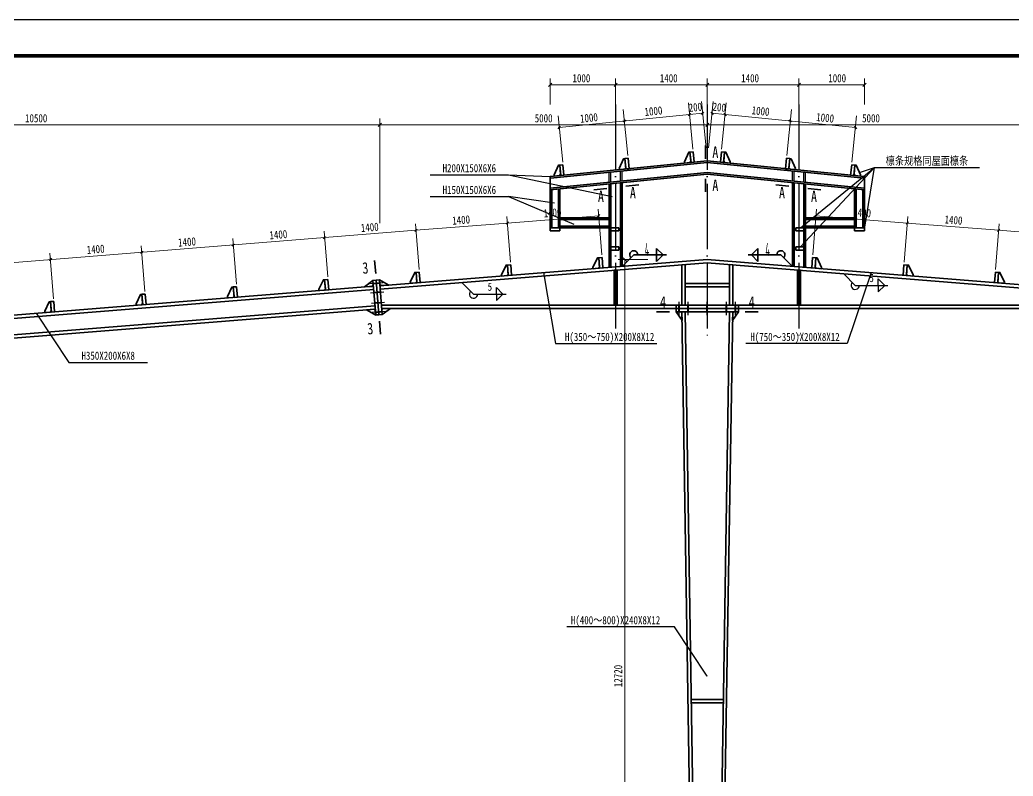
# Model space of a CAD drawing. Extents: x 32461 to 402082, y -617694 to 182569.
# Drawn here: x 103668 to 134007, y -543253 to -520153 of the extents above; entities that cross this region are included whole.
import ezdxf
from ezdxf.enums import TextEntityAlignment as Align

# ---------------------------------------------------------------- set-up
doc = ezdxf.new("R2010")
doc.units = 0
doc.header["$LTSCALE"] = 1000
doc.header["$MEASUREMENT"] = 0
doc.linetypes.add('DOTE', pattern=[2.42, 2, -0.2, 0.02, -0.2])
doc.layers.get('0').update_dxf_attribs({"linetype": 'CONTINUOUS'})
doc.layers.add('DOTE', color=252, linetype='CONTINUOUS')
doc.layers.add('PUB_TITLE', color=4, linetype='CONTINUOUS')
for name, color, linetype, lineweight in [('字符串标注', 9, 'CONTINUOUS', 25), ('尺寸标注', 2, 'CONTINUOUS', 35), ('层10', 7, 'CONTINUOUS', 35), ('层114', 2, 'CONTINUOUS', 25), ('层14', 2, 'CONTINUOUS', 35), ('柱子', 3, 'CONTINUOUS', 35), ('焊缝标注', 9, 'CONTINUOUS', 25)]:
    doc.layers.add(name, color=color, linetype=linetype, lineweight=lineweight)
doc.styles.get("Standard").update_dxf_attribs({"font": 'atssdeng.shx', "bigfont": 'atssdchn.shx'})
doc.styles.add('宋体', font='')
doc.styles.get('宋体').set_extended_font_data('SimSun')

# ---------------------------------------------------------------- blocks, each defined once
blk = doc.blocks.new('BuiltIn_22')
at = {"layer": '层14'}
for p, q in [((73.53, 547.31, 2), (76.08, 549.32, 2)), ((76.08, 549.32, 2), (76.19, 547.92, 2)), ((75.83, 547.49, 2), (73.53, 547.31, 2)), ((76.19, 547.92, 2), (75.83, 547.49, 2))]:
    blk.add_line(p, q, dxfattribs=at)
blk = doc.blocks.new('BuiltIn_23')
at = {"layer": '层14'}
for p, q in [((74.09, 540.33, 2), (76.38, 540.51, 2)), ((76.93, 538.75, 2), (74.09, 540.33, 2)), ((76.38, 540.51, 2), (76.81, 540.15, 2)), ((76.81, 540.15, 2), (76.93, 538.75, 2))]:
    blk.add_line(p, q, dxfattribs=at)
blk = doc.blocks.new('BuiltIn_24')
at = {"layer": '层14'}
for p, q in [((78.19, 548.08, 2), (78.07, 549.48, 2)), ((78.07, 549.48, 2), (80.91, 547.9, 2)), ((78.62, 547.72, 2), (78.19, 548.08, 2)), ((80.91, 547.9, 2), (78.62, 547.72, 2))]:
    blk.add_line(p, q, dxfattribs=at)
blk = doc.blocks.new('BuiltIn_25')
at = {"layer": '层14'}
for p, q in [((78.81, 540.31, 2), (79.18, 540.71, 2)), ((78.92, 538.91, 2), (78.81, 540.31, 2)), ((81.48, 540.71, 2), (78.92, 538.91, 2)), ((79.18, 540.71, 2), (81.48, 540.71, 2))]:
    blk.add_line(p, q, dxfattribs=at)
blk = doc.blocks.new('BuiltIn_30')
at = {"layer": '层14'}
for p, q in [((170.47, 554.06, 2), (171.47, 554.14, 2)), ((170.47, 541.73, 2), (170.47, 554.06, 2)), ((171.47, 554.14, 2), (171.47, 541.73, 2)), ((171.47, 541.73, 2), (170.47, 541.73, 2))]:
    blk.add_line(p, q, dxfattribs=at)
blk = doc.blocks.new('BuiltIn_31')
at = {"layer": '层14'}
for p, q in [((184.97, 541.73, 2), (184.97, 554.14, 2)), ((184.97, 554.14, 2), (185.97, 554.06, 2)), ((185.97, 554.06, 2), (185.97, 541.73, 2)), ((185.97, 541.73, 2), (184.97, 541.73, 2))]:
    blk.add_line(p, q, dxfattribs=at)
blk = doc.blocks.new('BuiltIn_32')
at = {"layer": '层14'}
for p, q in [((170.51, 537.03, 2), (168.67, 539.73, 2)), ((168.67, 539.73, 2), (170.07, 539.73, 2)), ((170.07, 539.73, 2), (170.48, 539.33, 2)), ((170.48, 539.33, 2), (170.51, 537.03, 2))]:
    blk.add_line(p, q, dxfattribs=at)
blk = doc.blocks.new('BuiltIn_33')
at = {"layer": '层14'}
for p, q in [((187.77, 539.73, 2), (185.92, 537.03, 2)), ((185.92, 537.03, 2), (185.96, 539.33, 2)), ((185.96, 539.33, 2), (186.37, 539.73, 2)), ((186.37, 539.73, 2), (187.77, 539.73, 2))]:
    blk.add_line(p, q, dxfattribs=at)
blk = doc.blocks.new('BuiltIn_57')
at = {"layer": '层114', "color": 2, "linetype": 'Continuous', "lineweight": 25}
blk.add_line((75.16, 548.34, 2), (79.14, 548.66, 2), dxfattribs=at)
at = {"layer": '层114', "color": 1, "linetype": 'Continuous', "lineweight": 40}
blk.add_line((76.15, 548.42, 2), (78.15, 548.58, 2), dxfattribs=at)
blk = doc.blocks.new('BuiltIn_58')
at = {"layer": '层114', "color": 2, "linetype": 'Continuous', "lineweight": 25}
blk.add_line((75.38, 545.55, 2), (79.37, 545.87, 2), dxfattribs=at)
at = {"layer": '层114', "color": 1, "linetype": 'Continuous', "lineweight": 40}
blk.add_line((76.38, 545.63, 2), (78.37, 545.79, 2), dxfattribs=at)
blk = doc.blocks.new('BuiltIn_59')
at = {"layer": '层114', "color": 2, "linetype": 'Continuous', "lineweight": 25}
blk.add_line((75.86, 539.57, 2), (79.85, 539.89, 2), dxfattribs=at)
at = {"layer": '层114', "color": 1, "linetype": 'Continuous', "lineweight": 40}
blk.add_line((76.85, 539.65, 2), (78.85, 539.81, 2), dxfattribs=at)
blk = doc.blocks.new('BuiltIn_60')
at = {"layer": '层114', "color": 2, "linetype": 'Continuous', "lineweight": 25}
blk.add_line((75.63, 542.36, 2), (79.62, 542.68, 2), dxfattribs=at)
at = {"layer": '层114', "color": 1, "linetype": 'Continuous', "lineweight": 40}
blk.add_line((76.63, 542.44, 2), (78.62, 542.6, 2), dxfattribs=at)
blk = doc.blocks.new('BuiltIn_65')
at = {"layer": '层114', "color": 2, "linetype": 'Continuous', "lineweight": 25}
blk.add_line((169.57, 538.73, 2), (169.57, 542.73, 2), dxfattribs=at)
at = {"layer": '层114', "color": 1, "linetype": 'Continuous', "lineweight": 40}
blk.add_line((169.57, 539.73, 2), (169.57, 541.73, 2), dxfattribs=at)
blk = doc.blocks.new('BuiltIn_66')
at = {"layer": '层114', "color": 2, "linetype": 'Continuous', "lineweight": 25}
blk.add_line((172.37, 538.73, 2), (172.37, 542.73, 2), dxfattribs=at)
at = {"layer": '层114', "color": 1, "linetype": 'Continuous', "lineweight": 40}
blk.add_line((172.37, 539.73, 2), (172.37, 541.73, 2), dxfattribs=at)
blk = doc.blocks.new('BuiltIn_67')
at = {"layer": '层114', "color": 2, "linetype": 'Continuous', "lineweight": 25}
blk.add_line((186.87, 538.73, 2), (186.87, 542.73, 2), dxfattribs=at)
at = {"layer": '层114', "color": 1, "linetype": 'Continuous', "lineweight": 40}
blk.add_line((186.87, 539.73, 2), (186.87, 541.73, 2), dxfattribs=at)
blk = doc.blocks.new('BuiltIn_68')
at = {"layer": '层114', "color": 2, "linetype": 'Continuous', "lineweight": 25}
blk.add_line((184.07, 538.73, 2), (184.07, 542.73, 2), dxfattribs=at)
at = {"layer": '层114', "color": 1, "linetype": 'Continuous', "lineweight": 40}
blk.add_line((184.07, 539.73, 2), (184.07, 541.73, 2), dxfattribs=at)
blk = doc.blocks.new('BuiltIn_69')
at = {"layer": '层114', "color": 2, "linetype": 'Continuous', "lineweight": 25}
blk.add_line((178.21, 538.73, 2), (178.21, 542.73, 2), dxfattribs=at)
at = {"layer": '层114', "color": 1, "linetype": 'Continuous', "lineweight": 40}
blk.add_line((178.21, 539.73, 2), (178.21, 541.73, 2), dxfattribs=at)

msp = doc.modelspace()

# ---------------------------------------------------------------- hatches: boundary and pattern name
at = {"layer": '焊缝标注'}
for points in [[(117172.2, -528174.6), (117232, -528256.1), (117253.3, -528235), (117172.2, -528174.6)], [(128831.4, -527908.3), (128891.3, -527989.8), (128912.6, -527968.7), (128831.4, -527908.3)]]:
    msp.add_hatch(color=256, dxfattribs=at).paths.add_polyline_path(points)

# ---------------------------------------------------------------- linework, layer by layer
for p, q in [((121666.2, -525111.7, -988), (121666.2, -524810.2, -988)), ((121716.2, -525106.7, -988), (121716.2, -524805.2, -988)), ((122016.2, -525076.7, -988), (122016.2, -524775.2, -988)), ((122066.2, -525071.7, -988), (122066.2, -524770.2, -988)), ((127266.2, -525071.7, -988), (127266.2, -524770.2, -988)), ((127316.2, -525076.7, -988), (127316.2, -524775.2, -988)), ((127616.2, -525106.7, -988), (127616.2, -524805.2, -988)), ((127666.2, -525111.7, -988), (127666.2, -524810.2, -988)), ((124178.3, -540914.8, -988), (125154.1, -540914.8, -988))]:
    msp.add_line(p, q)
at = {"layer": 'DOTE', "color": 251, "linetype": 'DOTE'}
for p, q in [((121866.2, -522738.5, -988), (121866.2, -529835.3, -988)), ((124666.2, -522738.5, -988), (124666.2, -529835.3, -988)), ((127466.2, -522738.5, -988), (127466.2, -529835.3, -988))]:
    msp.add_line(p, q, dxfattribs=at)
at = {"layer": 'PUB_TITLE'}
msp.add_lwpolyline([(74273.1, -566353.2), (188783.1, -566353.2), (188783.1, -520153.2), (74273.1, -520153.2)], close=True, dxfattribs=at)
at = {"layer": 'PUB_TITLE', "const_width": 110}
msp.add_lwpolyline([(77023.1, -565253.2), (187683.1, -565253.2), (187683.1, -521253.2), (77023.1, -521253.2)], close=True, dxfattribs=at)
at = {"layer": '字符串标注'}
for p, q in [((129768.9, -524663.8, -988), (132979.6, -524663.8, -988)), ((116196.7, -524887, -988), (118596.7, -524887, -988)), ((116196.7, -525552.2, -988), (118596.7, -525552.2, -988)), ((118596.7, -525552.2, -988), (120587.9, -526393.6)), ((120000.5, -525752.4), (118596.7, -525552.2, -988)), ((119666.2, -527874.8, -988), (120026, -530042.3, -988)), ((129666.2, -527874.8, -988), (128939.3, -530042.3, -988)), ((104166.2, -529114.8, -988), (105166.2, -530614.8, -988)), ((120026, -530042.3, -988), (123120.9, -530042.3, -988)), ((128939.3, -530042.3, -988), (125842, -530042.3, -988)), ((105166.2, -530614.8, -988), (107566.2, -530614.8, -988)), ((123666.2, -538694.8, -988), (120372.1, -538694.8, -988)), ((124666.2, -540194.8, -988), (123666.2, -538694.8, -988))]:
    msp.add_line(p, q, dxfattribs=at)
for points, elevation in [([(127516.2, -527087.5), (129768.9, -524663.8)], -988), ([(129312.5, -524811), (129768.9, -524663.8)], -1188), ([(129466.2, -526550.6), (129768.9, -524663.8)], -988), ([(118596.7, -524887), (121762.4, -525550)], -988), ([(118596.7, -524887), (119866.2, -524940)], -988)]:
    msp.add_lwpolyline(points, dxfattribs=dict(at, elevation=elevation))
msp.add_lwpolyline([(127516.2, -526500.6), (129768.9, -524663.8)], dxfattribs=at)
at = {"layer": '字符串标注', "linetype": 'Continuous', "const_width": 10}
for points in [[(129317.5, -524811, 1), (129307.5, -524811, 1)], [(119871.2, -524940, 1), (119861.2, -524940, 1)], [(121767.4, -525550, 1), (121757.4, -525550, 1)], [(127521.2, -526500.6, 1), (127511.2, -526500.6, 1)], [(129471.2, -526550.6, 1), (129461.2, -526550.6, 1)], [(127521.2, -527087.5, 1), (127511.2, -527087.5, 1)], [(119671.2, -527874.8, 1), (119661.2, -527874.8, 1)], [(129671.2, -527874.8, 1), (129661.2, -527874.8, 1)], [(104171.2, -529114.8, 1), (104161.2, -529114.8, 1)], [(124671.2, -540194.8, 1), (124661.2, -540194.8, 1)]]:
    msp.add_lwpolyline(points, format="xyb", close=True, dxfattribs=at)
at = {"layer": '尺寸标注', "lineweight": 35}
for p, q in [((119816.2, -522189.6, -988), (119916.2, -522089.6, -988)), ((119816.2, -522189.6, -988), (119916.2, -522089.6, -988)), ((121816.2, -522189.6, -988), (121916.2, -522089.6, -988)), ((121816.2, -522189.6, -988), (121916.2, -522089.6, -988)), ((124616.2, -522189.6, -988), (124716.2, -522089.6, -988)), ((124616.2, -522189.6, -988), (124716.2, -522089.6, -988)), ((127416.2, -522189.6, -988), (127516.2, -522089.6, -988)), ((127416.2, -522189.6, -988), (127516.2, -522089.6, -988)), ((129416.2, -522189.6, -988), (129516.2, -522089.6, -988)), ((129416.2, -522189.6, -988), (129516.2, -522089.6, -988)), ((114616.2, -523412.5, -988), (114716.2, -523312.5, -988)), ((124616.2, -523412.5, -988), (124716.2, -523312.5, -988)), ((122096.2, -527424.8, -988), (122196.2, -527524.8, -988))]:
    msp.add_line(p, q, dxfattribs=at)
at = {"layer": '尺寸标注', "lineweight": 9}
for p, q in [((119866.2, -522738.5, -988), (119866.2, -521939.6, -988)), ((119866.2, -522139.6, -988), (129466.2, -522139.6, -988)), ((121866.2, -522738.5, -988), (121866.2, -521939.6, -988)), ((124666.2, -522738.5, -988), (124666.2, -521939.6, -988)), ((127466.2, -522738.5, -988), (127466.2, -521939.6, -988)), ((129466.2, -522738.5, -988), (129466.2, -521939.6, -988)), ((114666.2, -526361.7, -988), (114666.2, -523162.5, -988)), ((124666.2, -523892.9, -988), (124666.2, -523162.5, -988)), ((93666.2, -523362.5, -988), (114666.2, -523362.5, -988)), ((114666.2, -523362.5, -988), (124666.2, -523362.5, -988)), ((124666.2, -523362.5, -988), (134666.2, -523362.5, -988)), ((122846.2, -527474.8, -988), (121946.2, -527474.8, -988)), ((122146.2, -552914.8, -988), (122146.2, -527474.8, -988))]:
    msp.add_line(p, q, dxfattribs=at)
at = {"layer": '尺寸标注', "color": 9, "lineweight": 9}
for p, q in [((124228.4, -524101.6, -988), (124086.9, -522687.9, -988)), ((124228.4, -524101.6, -988), (124086.9, -522687.9, -988)), ((124626.4, -524061.8, -988), (124484.9, -522648.1, -988)), ((124706, -524061.8, -988), (124847.4, -522648.1, -988)), ((125104, -524101.6, -988), (125245.4, -522687.9, -988)), ((125104, -524101.6, -988), (125245.4, -522687.9, -988)), ((120142.5, -523443.1, -988), (124122.6, -523045, -988)), ((122238.3, -524300.7, -988), (122096.9, -522887, -988)), ((124122.6, -523045, -988), (124520.7, -523005.1, -988)), ((125209.7, -523045, -988), (124811.7, -523005.1, -988)), ((129189.9, -523443.1, -988), (125209.7, -523045, -988)), ((127094.1, -524300.7, -988), (127235.5, -522887, -988)), ((120248.2, -524499.8, -988), (120106.8, -523086.1, -988)), ((129084.2, -524499.8, -988), (129225.6, -523086.1, -988)), ((121444.5, -527331.3, -988), (121332.8, -525935.7, -988)), ((121444.5, -527331.3, -988), (121332.8, -525935.7, -988)), ((127887.9, -527331.3, -988), (127999.5, -525935.7, -988)), ((127887.9, -527331.3, -988), (127999.5, -525935.7, -988)), ((115862.3, -527777.8, -988), (115750.7, -526382.3, -988)), ((115862.3, -527777.8, -988), (115750.7, -526382.3, -988)), ((115766.6, -526581.7, -988), (118557.7, -526358.4, -988)), ((118653.4, -527554.6, -988), (118541.8, -526159, -988)), ((118653.4, -527554.6, -988), (118541.8, -526159, -988)), ((118557.7, -526358.4, -988), (121348.8, -526135.1, -988)), ((127983.6, -526135.1, -988), (130774.7, -526358.4, -988)), ((130679, -527554.5, -988), (130790.6, -526159, -988)), ((130679, -527554.5, -988), (130790.6, -526159, -988)), ((130774.7, -526358.4, -988), (133565.8, -526581.7, -988)), ((133470.1, -527777.8, -988), (133581.7, -526382.3, -988)), ((133470.1, -527777.8, -988), (133581.7, -526382.3, -988)), ((101811.2, -527698.1, -988), (115766.6, -526581.7, -988)), ((113071.2, -528001.1, -988), (112959.6, -526605.6, -988)), ((113071.2, -528001.1, -988), (112959.6, -526605.6, -988)), ((133565.8, -526581.7, -988), (136356.8, -526804.9, -988)), ((110280.1, -528224.4, -988), (110168.5, -526828.9, -988)), ((110280.1, -528224.4, -988), (110168.5, -526828.9, -988)), ((104698, -528671, -988), (104586.3, -527275.5, -988)), ((104698, -528671, -988), (104586.3, -527275.5, -988)), ((107489.1, -528447.7, -988), (107377.4, -527052.2, -988)), ((107489.1, -528447.7, -988), (107377.4, -527052.2, -988))]:
    msp.add_line(p, q, dxfattribs=at)
at = {"layer": '尺寸标注', "color": 9}
for p, q in [((124154.3, -523006.3, -988), (124091, -523083.7, -988)), ((124154.3, -523006.3, -988), (124091, -523083.7, -988)), ((124552.3, -522966.4, -988), (124489, -523043.8, -988)), ((124780.1, -522966.4, -988), (124843.4, -523043.8, -988)), ((125178.1, -523006.3, -988), (125241.4, -523083.7, -988)), ((125178.1, -523006.3, -988), (125241.4, -523083.7, -988)), ((122164.2, -523205.4, -988), (122100.9, -523282.8, -988)), ((122164.2, -523205.4, -988), (122100.9, -523282.8, -988)), ((127168.1, -523205.4, -988), (127231.5, -523282.8, -988)), ((127168.1, -523205.4, -988), (127231.5, -523282.8, -988)), ((120174.2, -523404.4, -988), (120110.8, -523481.8, -988)), ((120174.2, -523404.4, -988), (120110.8, -523481.8, -988)), ((129158.2, -523404.4, -988), (129221.5, -523481.8, -988)), ((129158.2, -523404.4, -988), (129221.5, -523481.8, -988)), ((118590.1, -526320.3, -988), (118525.3, -526396.4, -988)), ((118590.1, -526320.3, -988), (118525.3, -526396.4, -988)), ((121381.2, -526097, -988), (121316.4, -526173.1, -988)), ((121381.2, -526097, -988), (121316.4, -526173.1, -988)), ((128021.6, -526102.7, -988), (127945.5, -526167.5, -988)), ((128021.6, -526102.7, -988), (127945.5, -526167.5, -988)), ((130812.7, -526325.9, -988), (130736.6, -526390.8, -988)), ((130812.7, -526325.9, -988), (130736.6, -526390.8, -988)), ((115799, -526543.6, -988), (115734.2, -526619.7, -988)), ((115799, -526543.6, -988), (115734.2, -526619.7, -988)), ((133603.8, -526549.2, -988), (133527.7, -526614.1, -988)), ((133603.8, -526549.2, -988), (133527.7, -526614.1, -988)), ((110216.9, -526990.2, -988), (110152, -527066.3, -988)), ((110216.9, -526990.2, -988), (110152, -527066.3, -988)), ((113008, -526766.9, -988), (112943.1, -526843, -988)), ((113008, -526766.9, -988), (112943.1, -526843, -988)), ((107425.8, -527213.5, -988), (107361, -527289.6, -988)), ((107425.8, -527213.5, -988), (107361, -527289.6, -988)), ((104634.7, -527436.7, -988), (104569.9, -527512.9, -988)), ((104634.7, -527436.7, -988), (104569.9, -527512.9, -988))]:
    msp.add_line(p, q, dxfattribs=at)
at = {"layer": '尺寸标注'}
for p, q in [((124136.8, -524191.2, -988), (124236.3, -524181.2, -988)), ((124168.7, -524509.6, -988), (124136.8, -524191.2, -988)), ((124236.3, -524181.2, -988), (124268.2, -524499.6, -988)), ((125096.1, -524181.2, -988), (125064.2, -524499.6, -988)), ((125195.6, -524191.2, -988), (125096.1, -524181.2, -988)), ((125163.7, -524509.6, -988), (125195.6, -524191.2, -988)), ((122146.7, -524390.3, -988), (122246.2, -524380.3, -988)), ((122178.6, -524708.7, -988), (122146.7, -524390.3, -988)), ((122246.2, -524380.3, -988), (122278.1, -524698.7, -988)), ((124268.2, -524499.6, -988), (124168.7, -524509.6, -988)), ((125064.2, -524499.6, -988), (125163.7, -524509.6, -988)), ((127086.1, -524380.3, -988), (127054.3, -524698.7, -988)), ((127185.6, -524390.3, -988), (127086.1, -524380.3, -988)), ((127153.8, -524708.7, -988), (127185.6, -524390.3, -988)), ((120156.7, -524589.4, -988), (120256.2, -524579.4, -988)), ((120188.5, -524907.8, -988), (120156.7, -524589.4, -988)), ((120256.2, -524579.4, -988), (120288, -524897.8, -988)), ((122278.1, -524698.7, -988), (122178.6, -524708.7, -988)), ((127054.3, -524698.7, -988), (127153.8, -524708.7, -988)), ((129076.2, -524579.4, -988), (129044.3, -524897.8, -988)), ((129175.7, -524589.4, -988), (129076.2, -524579.4, -988)), ((129143.8, -524907.8, -988), (129175.7, -524589.4, -988)), ((120288, -524897.8, -988), (120188.5, -524907.8, -988)), ((129044.3, -524897.8, -988), (129143.8, -524907.8, -988)), ((119866.2, -526500.6, -988), (120166.2, -526500.6, -988)), ((119866.2, -526600.6, -988), (119866.2, -526500.6, -988)), ((120166.2, -526600.6, -988), (119866.2, -526600.6, -988)), ((120166.2, -526500.6, -988), (120166.2, -526600.6, -988)), ((121666.2, -526500.6), (121966.2, -526500.6)), ((121666.2, -526600.6), (121666.2, -526500.6)), ((121966.2, -526600.6), (121666.2, -526600.6)), ((121966.2, -526500.6), (121966.2, -526600.6)), ((127666.2, -526500.6), (127366.2, -526500.6)), ((127366.2, -526500.6), (127366.2, -526600.6)), ((127366.2, -526600.6), (127666.2, -526600.6)), ((127666.2, -526600.6), (127666.2, -526500.6)), ((129466.2, -526500.6, -988), (129166.2, -526500.6, -988)), ((129166.2, -526500.6, -988), (129166.2, -526600.6, -988)), ((129166.2, -526600.6, -988), (129466.2, -526600.6, -988)), ((129466.2, -526600.6, -988), (129466.2, -526500.6, -988)), ((121666.2, -527087.5, -988), (121966.2, -527087.5, -988)), ((121666.2, -527187.5, -988), (121666.2, -527087.5, -988)), ((121966.2, -527187.5, -988), (121666.2, -527187.5, -988)), ((121966.2, -527087.5, -988), (121966.2, -527187.5, -988)), ((123118.8, -527131.9, -988), (123318.8, -527331.9, -988)), ((123118.8, -527331.9, -988), (123118.8, -527131.9, -988)), ((126213.6, -527131.9, -988), (126013.6, -527331.9, -988)), ((126213.6, -527331.9, -988), (126213.6, -527131.9, -988)), ((127666.2, -527087.5, -988), (127366.2, -527087.5, -988)), ((127366.2, -527087.5, -988), (127366.2, -527187.5, -988)), ((127366.2, -527187.5, -988), (127666.2, -527187.5, -988)), ((127666.2, -527187.5, -988), (127666.2, -527087.5, -988)), ((121351.2, -527419, -988), (121450.9, -527411, -988)), ((121376.7, -527738, -988), (121351.2, -527419, -988)), ((121450.9, -527411, -988), (121476.4, -527730, -988)), ((122066.2, -527682.8, -988), (122418.8, -527328.3, -988)), ((122418.8, -527331.9, -988), (123418.8, -527331.9, -988)), ((123118.8, -527531.9, -988), (123318.8, -527331.9, -988)), ((123118.8, -527331.9, -988), (123118.8, -527531.9, -988)), ((126913.6, -527331.9, -988), (125913.6, -527331.9, -988)), ((126213.6, -527531.9, -988), (126013.6, -527331.9, -988)), ((126213.6, -527331.9, -988), (126213.6, -527531.9, -988)), ((127266.2, -527682.8, -988), (126913.6, -527328.3, -988)), ((127881.5, -527411, -988), (127856, -527730, -988)), ((127981.2, -527419, -988), (127881.5, -527411, -988)), ((127955.7, -527738, -988), (127981.2, -527419, -988)), ((115769, -527865.6, -988), (115868.7, -527857.6, -988)), ((115794.5, -528184.5, -988), (115769, -527865.6, -988)), ((115868.7, -527857.6, -988), (115894.2, -528176.6, -988)), ((118560.1, -527642.3, -988), (118659.8, -527634.3, -988)), ((118585.6, -527961.3, -988), (118560.1, -527642.3, -988)), ((118659.8, -527634.3, -988), (118685.3, -527953.3, -988)), ((121476.4, -527730, -988), (121376.7, -527738, -988)), ((127856, -527730, -988), (127955.7, -527738, -988)), ((130672.6, -527634.3, -988), (130647.1, -527953.3, -988)), ((130772.3, -527642.3, -988), (130672.6, -527634.3, -988)), ((130746.8, -527961.3, -988), (130772.3, -527642.3, -988)), ((133463.7, -527857.6, -988), (133438.2, -528176.6, -988)), ((133563.4, -527865.6, -988), (133463.7, -527857.6, -988)), ((133537.8, -528184.5, -988), (133563.4, -527865.6, -988)), ((112977.9, -528088.8, -988), (113077.6, -528080.9, -988)), ((113003.4, -528407.8, -988), (112977.9, -528088.8, -988)), ((113077.6, -528080.9, -988), (113103.1, -528399.8, -988)), ((115894.2, -528176.6, -988), (115794.5, -528184.5, -988)), ((118685.3, -527953.3, -988), (118585.6, -527961.3, -988)), ((130647.1, -527953.3, -988), (130746.8, -527961.3, -988)), ((133438.2, -528176.6, -988), (133537.8, -528184.5, -988)), ((110186.8, -528312.1, -988), (110286.5, -528304.2, -988)), ((110212.4, -528631.1, -988), (110186.8, -528312.1, -988)), ((110286.5, -528304.2, -988), (110312, -528623.1, -988)), ((113103.1, -528399.8, -988), (113003.4, -528407.8, -988)), ((104604.7, -528758.7, -988), (104704.4, -528750.7, -988)), ((104630.2, -529077.7, -988), (104604.7, -528758.7, -988)), ((104704.4, -528750.7, -988), (104729.9, -529069.7, -988)), ((107395.8, -528535.4, -988), (107495.4, -528527.4, -988)), ((107421.3, -528854.4, -988), (107395.8, -528535.4, -988)), ((107495.4, -528527.4, -988), (107521, -528846.4, -988)), ((110312, -528623.1, -988), (110212.4, -528631.1, -988)), ((104729.9, -529069.7, -988), (104630.2, -529077.7, -988)), ((107521, -528846.4, -988), (107421.3, -528854.4, -988))]:
    msp.add_line(p, q, dxfattribs=at)
for points in [[(123965.7, -524489.7), (123969.7, -524529.5), (124128.9, -524513.6), (124164.7, -524469.8), (124136.8, -524191.2), (124097, -524195.2)], [(125366.7, -524489.7), (125362.7, -524529.5), (125203.5, -524513.6), (125167.7, -524469.8), (125195.6, -524191.2), (125235.4, -524195.2)], [(121975.6, -524688.8), (121979.6, -524728.6), (122138.8, -524712.7), (122174.6, -524668.9), (122146.7, -524390.3), (122106.9, -524394.3)], [(127356.8, -524688.8), (127352.8, -524728.6), (127193.6, -524712.7), (127157.8, -524668.9), (127185.6, -524390.3), (127225.4, -524394.3)], [(119985.5, -524887.9), (119989.5, -524927.7), (120148.7, -524911.8), (120184.5, -524868), (120156.7, -524589.4), (120116.9, -524593.4)], [(129346.8, -524887.9), (129342.8, -524927.7), (129183.6, -524911.8), (129147.8, -524868), (129175.7, -524589.4), (129215.5, -524593.4)], [(121174.1, -527714), (121177.3, -527753.9), (121336.8, -527741.2), (121373.5, -527698.1), (121351.2, -527419), (121311.3, -527422.2)], [(128158.2, -527714), (128155, -527753.9), (127995.5, -527741.2), (127958.9, -527698.1), (127981.2, -527419), (128021.1, -527422.2)], [(115592, -528160.6), (115595.2, -528200.5), (115754.7, -528187.7), (115791.3, -528144.7), (115769, -527865.6), (115729.1, -527868.7)], [(118383.1, -527937.3), (118386.2, -527977.2), (118545.7, -527964.4), (118582.4, -527921.4), (118560.1, -527642.3), (118520.2, -527645.5)], [(130949.3, -527937.3), (130946.1, -527977.2), (130786.6, -527964.4), (130750, -527921.4), (130772.3, -527642.3), (130812.2, -527645.5)], [(133740.4, -528160.6), (133737.2, -528200.5), (133577.7, -528187.7), (133541, -528144.7), (133563.4, -527865.6), (133603.2, -527868.8)], [(112800.9, -528383.9), (112804.1, -528423.8), (112963.6, -528411), (113000.3, -528368), (112977.9, -528088.8), (112938.1, -528092)], [(110009.8, -528607.2), (110013, -528647.1), (110172.5, -528634.3), (110209.2, -528591.2), (110186.8, -528312.1), (110147, -528315.3)], [(104427.6, -529053.8), (104430.8, -529093.6), (104590.3, -529080.9), (104627, -529037.8), (104604.7, -528758.7), (104564.8, -528761.9)], [(107218.7, -528830.5), (107221.9, -528870.3), (107381.4, -528857.6), (107418.1, -528814.5), (107395.8, -528535.4), (107355.9, -528538.6)]]:
    msp.add_lwpolyline(points, close=True, dxfattribs=at)
for centre, start, end in [((122418.8, -527328.3, -988), 0, 225.15963), ((126913.6, -527328.3, -988), 314.84037, 180)]:
    msp.add_arc(centre, 125, start, end, dxfattribs=at)
for points in [[(122066.2, -527682.8, -988), (122126.1, -527601.3, -988), (122147.3, -527622.5, -988)], [(127266.2, -527682.8, -988), (127206.3, -527601.3, -988), (127185, -527622.5, -988)]]:
    msp.add_solid(points, dxfattribs=at)
at = {"layer": '层10'}
for p, q in [((124610.8, -523994.1, -988), (124610.8, -524394.1, -988)), ((124610.8, -525005.6, -988), (124610.8, -525405.6, -988)), ((121196.3, -525340.8, -988), (121594.8, -525306.4, -988)), ((122173.2, -525229.3, -988), (122571.7, -525194.9, -988)), ((127159.2, -525229.3, -988), (126760.6, -525194.9, -988)), ((128136.1, -525340.8, -988), (127737.6, -525306.4, -988)), ((114504.3, -527505.3, -988), (114536.2, -527904, -988)), ((123111.3, -529070.3, -988), (123511.3, -529070.3, -988)), ((126221.1, -529070.3, -988), (125821.1, -529070.3, -988)), ((114684.5, -529758.1, -988), (114652.6, -529359.3, -988))]:
    msp.add_line(p, q, dxfattribs=at)
at = {"layer": '层14'}
for p, q in [((121816.1, -528870.8, -988), (121816.2, -527803.1, -988)), ((121816.2, -527803.1, -988), (121916.2, -527795.1, -988)), ((121916.2, -527795.1, -988), (121916.1, -528870.8, -988)), ((127516.2, -527803.1, -988), (127416.2, -527795.1, -988)), ((127416.2, -527795.1, -988), (127416.2, -528870.8, -988)), ((127516.2, -528870.8, -988), (127516.2, -527803.1, -988)), ((114452.5, -528111.3, -988), (114552.1, -528103.4, -988)), ((114537, -529168, -988), (114452.5, -528111.3, -988)), ((114552.1, -528103.4, -988), (114651.8, -528095.4, -988)), ((114552.1, -528103.4, -988), (114636.7, -529160, -988)), ((114636.7, -529160, -988), (114552.1, -528103.4, -988)), ((114651.8, -528095.4, -988), (114736.3, -529152, -988)), ((123991.3, -528203.3, -988), (125341.1, -528203.3, -988)), ((125341.1, -528303.3, -988), (123991.3, -528303.3, -988)), ((123991.3, -528303.3, -988), (125341.1, -528303.3, -988)), ((121916.1, -528870.8, -988), (121816.1, -528870.8, -988)), ((123711.3, -528870.3, -988), (125621.1, -528870.3, -988)), ((123711.3, -528970.3, -988), (123711.3, -528870.3, -988)), ((125621.1, -528970.3, -988), (123711.3, -528970.3, -988)), ((123711.3, -528970.3, -988), (125621.1, -528970.3, -988)), ((123711.3, -529070.3, -988), (123711.3, -528970.3, -988)), ((125621.1, -529070.3, -988), (123711.3, -529070.3, -988)), ((125621.1, -528870.3, -988), (125621.1, -528970.3, -988)), ((125621.1, -528970.3, -988), (125621.1, -529070.3, -988)), ((127416.2, -528870.8, -988), (127516.2, -528870.8, -988)), ((114636.7, -529160, -988), (114537, -529168, -988)), ((114736.3, -529152, -988), (114636.7, -529160, -988)), ((125154.1, -540914.8, -988), (124178.3, -540914.8, -988)), ((124179.9, -541014.8, -988), (125152.5, -541014.8, -988))]:
    msp.add_line(p, q, dxfattribs=at)
at = {"layer": '柱子'}
for p, q in [((119866.2, -524940, -988), (124666.2, -524459.8, -988)), ((119871.2, -524989.8, -988), (124666.2, -524510.1, -988)), ((129466.2, -524940, -988), (124666.2, -524459.8, -988)), ((129461.2, -524989.8, -988), (124666.2, -524510.1, -988)), ((119866.2, -525291.8, -988), (124666.2, -524811.6, -988)), ((119866.2, -525342, -988), (124666.2, -524861.8, -988)), ((129466.2, -525291.8, -988), (124666.2, -524811.6, -988)), ((129466.2, -525342, -988), (124666.2, -524861.8, -988)), ((121666.2, -527714.8, -988), (121666.2, -525162, -988)), ((121716.2, -527710.8, -988), (121716.2, -525156.9, -988)), ((122016.2, -527686.8, -988), (122016.2, -525121.9, -988)), ((122066.2, -527682.8, -988), (122066.2, -525121.9, -988)), ((127266.2, -527682.8, -988), (127266.2, -525121.9, -988)), ((127316.2, -527686.8, -988), (127316.2, -525126.9, -988)), ((127616.2, -527710.8, -988), (127616.2, -525156.9, -988)), ((127666.2, -527714.8, -988), (127666.2, -525162, -988)), ((120166.2, -526200.6), (121666.2, -526200.6)), ((120166.2, -526250.6), (121666.2, -526250.6)), ((129166.2, -526200.6), (127666.2, -526200.6)), ((129166.2, -526250.6), (127666.2, -526250.6)), ((120166.2, -526500.6), (119866.2, -526500.6, -988)), ((120166.2, -526450.6), (121666.2, -526450.6)), ((120166.2, -526500.6), (121666.2, -526500.6)), ((129166.2, -526450.6), (127666.2, -526450.6)), ((129166.2, -526500.6), (127666.2, -526500.6)), ((129166.2, -526500.6), (129466.2, -526500.6, -988)), ((114666.2, -528274.8, -988), (124666.2, -527474.8, -988)), ((114674.2, -528374.5, -988), (124666.2, -527575.1, -988)), ((124666.2, -527474.8, -988), (134666.2, -528274.8, -988)), ((124666.2, -527575.1, -988), (134658.2, -528374.5, -988)), ((93865.6, -529938.9, -988), (114466.8, -528290.8, -988)), ((93873.5, -530038.5, -988), (114474.8, -528390.4, -988)), ((93913.4, -530536.9, -988), (114514.7, -528888.8, -988)), ((93921.4, -530636.6, -988), (114522.6, -528988.5, -988)), ((114714, -528872.6, -988), (123711.3, -528870.3, -988)), ((114722, -528972.6, -988), (123711.3, -528970.3, -988)), ((124266.2, -552814.8, -988), (123891.3, -529070.3, -988)), ((123891.3, -529070.3, -988), (123991.3, -529070.3, -988)), ((124366.2, -552814.8, -988), (123991.3, -529070.3, -988)), ((124966.2, -552814.8, -988), (125341.1, -529070.3, -988)), ((125066.2, -552814.8, -988), (125441.1, -529070.3, -988)), ((125341.1, -529070.3, -988), (125441.1, -529070.3, -988)), ((125621.1, -528870.3, -988), (134618.4, -528872.6, -988)), ((125621.1, -528970.3, -988), (134610.4, -528972.6, -988))]:
    msp.add_line(p, q, dxfattribs=at)
at = {"layer": '柱子', "elevation": -988}
for points in [[(119866.2, -524940), (119866.2, -526500.6)], [(129466.2, -524940), (129466.2, -526500.6)], [(119916.2, -525337), (119916.2, -526500.6)], [(120116.2, -525312), (120116.2, -526500.6)], [(120166.2, -525312), (120166.2, -526500.6)], [(129166.2, -525312), (129166.2, -526500.6)], [(129216.2, -525312), (129216.2, -526500.6)], [(129416.2, -525337), (129416.2, -526500.6)]]:
    msp.add_lwpolyline(points, dxfattribs=at)
at = {"layer": '焊缝标注'}
for p, q in [((117172.2, -528174.6, -988), (117524.7, -528529.2, -988)), ((128831.4, -527908.3, -988), (129184, -528262.9, -988)), ((129884, -528062.9, -988), (130084, -528262.9, -988)), ((129884, -528262.9, -988), (129884, -528062.9, -988)), ((118224.7, -528329.2, -988), (118424.7, -528529.2, -988)), ((118224.7, -528529.2, -988), (118224.7, -528329.2, -988)), ((129184, -528262.9, -988), (130184, -528262.9, -988)), ((129884, -528462.9, -988), (130084, -528262.9, -988)), ((129884, -528262.9, -988), (129884, -528462.9, -988)), ((117524.7, -528529.2, -988), (118524.7, -528529.2, -988)), ((118224.7, -528729.2, -988), (118424.7, -528529.2, -988)), ((118224.7, -528529.2, -988), (118224.7, -528729.2, -988))]:
    msp.add_line(p, q, dxfattribs=at)
for centre in [(129184, -528262.9, -988), (117524.7, -528529.2, -988)]:
    msp.add_arc(centre, 125, 134.84026, 0, dxfattribs=at)

# ---------------------------------------------------------------- block references
at = {"layer": '层114', "color": 1, "xscale": 100, "yscale": 100, "zscale": 100}
for name in ['BuiltIn_57', 'BuiltIn_58', 'BuiltIn_60', 'BuiltIn_65', 'BuiltIn_66', 'BuiltIn_69', 'BuiltIn_68', 'BuiltIn_67', 'BuiltIn_59']:
    msp.add_blockref(name, (106844.4, -583043.2, -1188), dxfattribs=at)
at = {"layer": '层14', "xscale": 100, "yscale": 100, "zscale": 100}
for name in ['BuiltIn_30', 'BuiltIn_31', 'BuiltIn_22', 'BuiltIn_24', 'BuiltIn_23', 'BuiltIn_25', 'BuiltIn_32', 'BuiltIn_33']:
    msp.add_blockref(name, (106844.4, -583043.2, -1188), dxfattribs=at)

# ---------------------------------------------------------------- texts
at = {"layer": '字符串标注', "style": '宋体', "width": 0.8}
for s, p in [('H200X150X6X6', (117396.7, -524882, -988)), ('檩条规格同屋面檩条', (131376.6, -524658.8, -988)), ('H150X150X6X6', (117396.7, -525547.2, -988)), ('H(350～750)X200X8X12', (121681, -530037.3, -988)), ('H(750～350)X200X8X12', (127344.2, -530037.3, -988)), ('H350X200X6X8', (106366.2, -530609.8, -988)), ('H(400～800)X240X8X12', (121863.8, -538689.8, -988))]:
    msp.add_text(s, height=250, dxfattribs=at).set_placement(p, align=Align.BOTTOM_CENTER)
at = {"layer": '尺寸标注', "style": '宋体', "width": 0.8}
for s, p in [('1000', (120820.6, -522134.6, -988)), ('1400', (123487.1, -522134.6, -988)), ('1400', (125973.2, -522134.6, -988)), ('1000', (128632.8, -522134.6, -988)), ('10500', (104166.2, -523357.5, -988)), ('5000', (119666.2, -523357.5, -988)), ('5000', (129666.2, -523357.5, -988))]:
    msp.add_text(s, height=250, dxfattribs=at).set_placement(p, align=Align.BOTTOM_CENTER)
at = {"layer": '尺寸标注', "color": 9, "style": '宋体', "width": 0.8}
for s, rotation, p in [('200', 5.71294, (124321.1, -523020.1, -988)), ('200', 354.28706, (125011.2, -523020.1, -988)), ('1000', 5.71294, (121069.1, -523344.7, -988)), ('1000', 5.71294, (123040.4, -523138.1, -988)), ('1000', 354.28706, (126274.3, -523136.4, -988)), ('1000', 354.28706, (128245.6, -523343, -988)), ('1400', 4.57392, (119952.8, -526241.7, -988)), ('1400', 355.42611, (129379.5, -526241.7, -988)), ('1400', 4.57392, (114370.7, -526688.3, -988)), ('1400', 4.57392, (117161.8, -526465, -988)), ('1400', 355.42612, (132170.6, -526465, -988)), ('1400', 4.57392, (111579.6, -526911.6, -988)), ('1400', 4.57392, (108788.5, -527134.9, -988)), ('1400', 4.57392, (105997.4, -527358.2, -988))]:
    msp.add_text(s, height=250, rotation=rotation, dxfattribs=at).set_placement(p, align=Align.BOTTOM_CENTER)
at = {"layer": '尺寸标注', "width": 0.606664}
for p, p2 in [((122754, -527365.1, -988), (122894, -527365.1, -988)), ((126438.4, -527365.1, -988), (126578.4, -527365.1, -988))]:
    msp.add_text('4', height=400, dxfattribs=at).set_placement(p, p2, align=Align.FIT)
at = {"layer": '尺寸标注', "style": '宋体', "width": 0.8}
msp.add_text('12720', height=250, rotation=90, dxfattribs=at).set_placement((122141.2, -540194.8, -988), align=Align.BOTTOM_CENTER)
at = {"layer": '层10', "style": '宋体', "width": 0.771429}
for p in [(124910.8, -524194.1, -988), (124910.8, -525205.6, -988), (121415.9, -525544.5, -988), (122392.8, -525433, -988), (126947, -525433, -988), (127924, -525544.5, -988)]:
    msp.add_text('A', height=350, dxfattribs=at).set_placement(p, align=Align.MIDDLE_CENTER)
for s, rotation, p in [('3', 4.57379, (114221.2, -527728.5, -988)), ('4', 0.00032, (123311.3, -528770.3, -988)), ('4', 0.00032, (126021.1, -528770.3, -988)), ('3', 4.57379, (114369.5, -529582.6, -988))]:
    msp.add_text(s, height=350, rotation=rotation, dxfattribs=at).set_placement(p, align=Align.MIDDLE_CENTER)
at = {"layer": '焊缝标注', "style": '宋体', "width": 0.8}
for p in [(118024.7, -528504.2, -988), (129684, -528237.9, -988)]:
    msp.add_text('5', height=250, dxfattribs=at).set_placement(p, align=Align.BOTTOM_CENTER)

doc.saveas('drawing.dxf')
